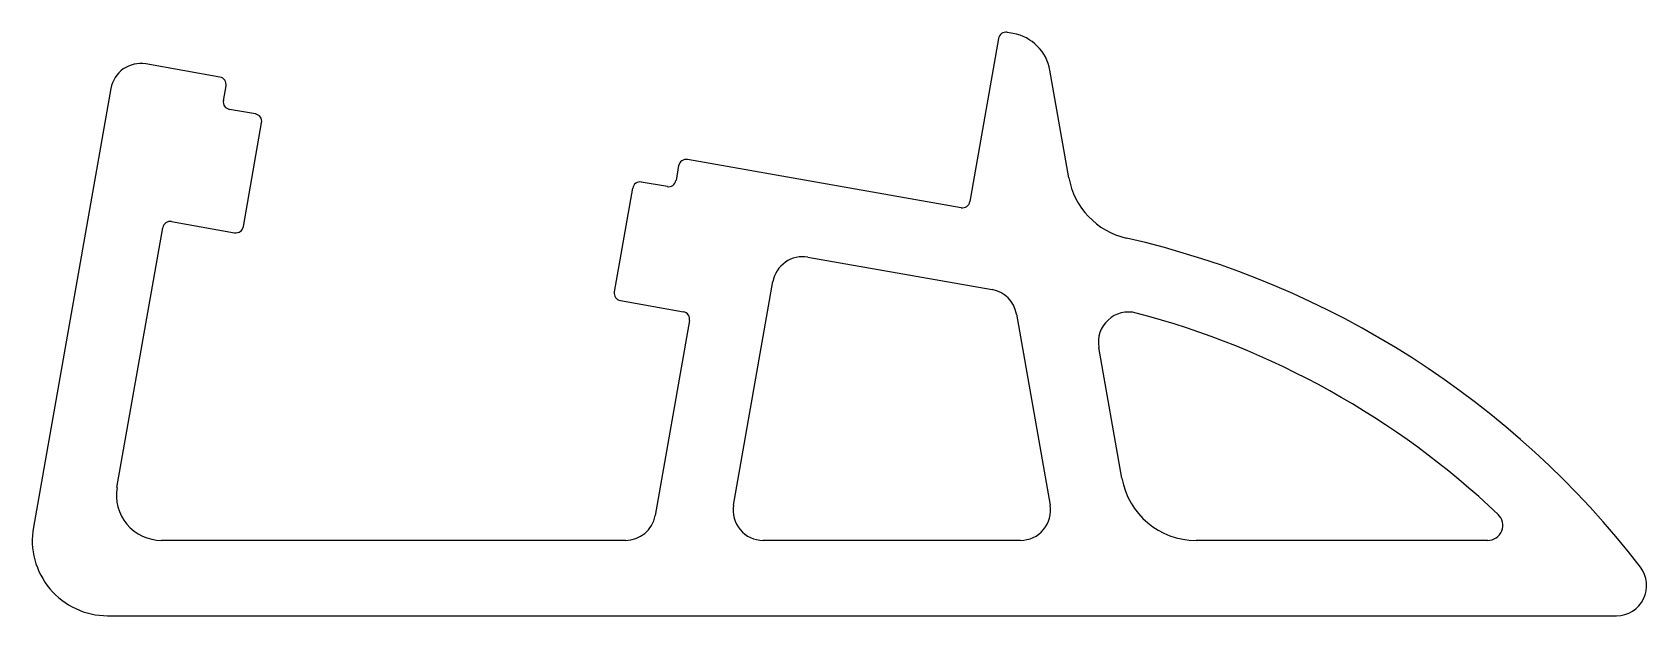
# Model space of a CAD drawing. Extents: x 403 to 510, y 636 to 675.
import ezdxf

# ---------------------------------------------------------------- set-up
doc = ezdxf.new("R2010")
doc.units = 0
doc.layers.get('0').update_dxf_attribs({"linetype": 'CONTINUOUS'})

msp = doc.modelspace()

# ---------------------------------------------------------------- linework, layer by layer
for p, q in [((466.69, 674.12), (464.78, 663.29)), ((467.67, 674.46), (467.27, 674.53)), ((415.02, 671.56), (410.09, 672.43)), ((471.36, 664.88), (470.1, 672.03)), ((407.78, 670.8), (402.64, 641.67)), ((415.25, 669.99), (415.42, 670.98)), ((417.38, 669.11), (415.66, 669.41)), ((416.57, 661.64), (417.78, 668.53)), ((445.46, 665.68), (445.29, 664.7)), ((464.2, 662.88), (446.04, 666.09)), ((444.71, 664.29), (442.98, 664.59)), ((442.4, 664.19), (441.19, 657.3)), ((408.18, 644.32), (411.23, 661.56)), ((411.8, 661.97), (415.99, 661.23)), ((454.03, 659.6), (466.26, 657.45)), ((449.1, 643.14), (451.72, 657.98)), ((441.6, 656.72), (445.78, 655.98)), ((467.88, 655.82), (470.11, 643.14)), ((446.19, 655.4), (443.9, 642.45)), ((474.88, 644.93), (473.35, 653.61)), ((441.93, 640.8), (411.14, 640.8)), ((468.14, 640.8), (451.07, 640.8)), ((499.15, 640.8), (479.8, 640.8)), ((407.56, 635.8), (507.7, 635.8))]:
    msp.add_line(p, q)
for centre, radius, start, end in [((467.18, 674.04), 0.5, 80, 170), ((467.14, 671.5), 3, 10, 80), ((409.75, 670.46), 2, 80, 170), ((414.93, 671.06), 0.5, 350, 80), ((415.74, 669.91), 0.5, 170, 260), ((417.29, 668.62), 0.5, 350, 80), ((445.95, 665.59), 0.5, 80, 170), ((442.9, 664.1), 0.5, 80, 170), ((444.79, 664.78), 0.5, 260, 350), ((476.28, 665.75), 5, 190, 257.0955), ((464.29, 663.38), 0.5, 260, 350), ((411.72, 661.48), 0.5, 80, 170), ((416.08, 661.72), 0.5, 260, 350), ((461.77, 602.39), 60, 37.6252, 77.0955), ((453.69, 657.63), 2, 80, 170), ((441.68, 657.21), 0.5, 170, 260), ((465.91, 655.48), 2, 10, 80), ((445.69, 655.49), 0.5, 350, 80), ((475.31, 653.96), 2, 75.2802, 190), ((461.77, 602.39), 55.32, 46.5089, 75.2802), ((411.14, 643.8), 3, 170, 270), ((479.8, 645.8), 5, 190, 270), ((451.07, 642.8), 2, 170, 270), ((468.14, 642.8), 2, 270, 10), ((441.93, 642.8), 2, 270, 350), ((499.15, 641.8), 1, 270, 46.5089), ((407.56, 640.8), 5, 170, 270), ((507.7, 637.8), 2, 270, 37.6252)]:
    msp.add_arc(centre, radius, start, end)

doc.saveas('drawing.dxf')
